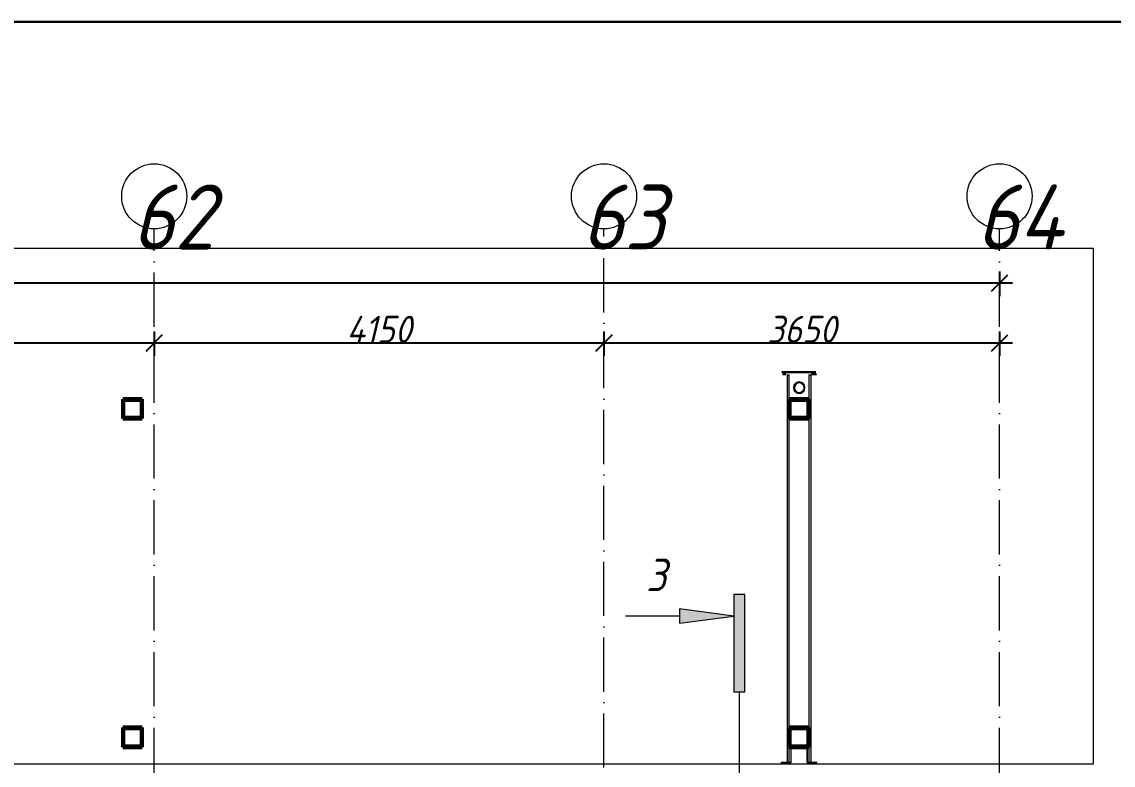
# Model space of a CAD drawing. Header units: millimetres. Extents: x -606178 to 312196, y -19338 to 632709.
# Drawn here: x -333702 to -323633, y 537739 to 544597 of the extents above; entities that cross this region are included whole.
import ezdxf

# ---------------------------------------------------------------- set-up
doc = ezdxf.new("R2010")
doc.units = ezdxf.units.MM
doc.linetypes.add('50_200_ШТРИХ_1Т_ш5_п1_п1_', pattern=[700, 500, -100, 0, -100])
for name, color, linetype, lineweight in [('A-____-____-DIMS', 7, 'Continuous', 9), ('A-FLOR-____-OTLN', 7, 'Continuous', 9), ('A-GENM-____-MCUT', 7, 'Continuous', 25), ('A-GENM-____-OTLN-1', 7, 'Continuous', 25), ('A-WALL-FNSH-MCUT-1', 7, 'Continuous', 9), ('G-____-____-SYMB', 7, 'Continuous', 9), ('S-BEAM-____-MCUT', 7, 'Continuous', 53), ('S-BEAM-____-OTLN', 7, 'Continuous', 9), ('S-GRID-____-IDEN', 7, 'Continuous', 9), ('S-GRID-____-OTLN-1', 7, '50_200_ШТРИХ_1Т_ш5_п1_п1_', 9), ('Текстовые примечания', 7, 'Continuous', 9)]:
    doc.layers.add(name, color=color, linetype=linetype, lineweight=lineweight)
doc.layers.add('G-____-____-SYMB-1', color=9, linetype='Continuous', lineweight=9, true_color=0x808080)
doc.styles.add('ISOCPEUR_I_10', font='isocpeui.ttf', dxfattribs={"width": 0.9, "height": 180})
doc.styles.add('ISOCPEUR_I_9', font='isocpeui.ttf', dxfattribs={"width": 0.9, "height": 250})
doc.dimstyles.new('ISO-2_5_0_9К_БОЛЬШОЙ_ОСИ', dxfattribs={"dimscale": 304.8, "dimtxt": 248.995294, "dimasz": 0.492126, "dimexe": 0.393701, "dimexo": 0, "dimgap": 0, "dimtad": 1, "dimdec": 0, "dimzin": 0, "dimdsep": 46, "dimtxsty": 'ISOCPEUR_I_9', "dimblk1": 'OBLIQUE', "dimblk2": 'OBLIQUE', "dimsah": 1, "dimcen": 0.09, "dimdle": 0.393701, "dimazin": 0, "dimtfac": 1, "dimtdec": 4, "dimtix": 1, "dimtmove": 0, "dimatfit": 3, "dimfxl": 1, "dimtvp": 1, "dimtolj": 1, "dimtzin": 0, "dimarcsym": 2})
doc.dimstyles.new('ISO-2_5_0_9К_БОЛЬШОЙ_ОСИ_2', dxfattribs={"dimscale": 304.8, "dimtxt": 248.995294, "dimasz": 0.492126, "dimexe": 0.393701, "dimexo": 0, "dimgap": 0, "dimtad": 1, "dimdec": 0, "dimzin": 0, "dimdsep": 46, "dimtxsty": 'ISOCPEUR_I_9', "dimblk1": 'OBLIQUE', "dimblk2": 'OBLIQUE', "dimsah": 1, "dimcen": 0.09, "dimdle": 0.393701, "dimazin": 0, "dimtfac": 1, "dimtdec": 4, "dimtix": 1, "dimtmove": 2, "dimatfit": 3, "dimfxl": 1, "dimtvp": 1, "dimtolj": 1, "dimtzin": 0, "dimarcsym": 2})

# ---------------------------------------------------------------- blocks, each defined once
blk = doc.blocks.new('Каркас несущий 3 - Каркас несущий 1-27570357-АР1_План отверстий 1 этажа в осях 1-64_Ю-ЯЯ')
at = {"layer": 'S-BEAM-____-MCUT'}
for p, q in [((93060, 89322), (93060, 89142)), ((93240, 89322), (93060, 89322)), ((93066, 89316), (93234, 89316)), ((93066, 89148), (93066, 89316)), ((93234, 89316), (93234, 89148)), ((93240, 89142), (93240, 89322)), ((99210, 89322), (99210, 89142)), ((99390, 89322), (99210, 89322)), ((99216, 89316), (99384, 89316)), ((99216, 89148), (99216, 89316)), ((99384, 89316), (99384, 89148)), ((99390, 89142), (99390, 89322)), ((93060, 89142), (93240, 89142)), ((93234, 89148), (93066, 89148)), ((99210, 89142), (99390, 89142)), ((99384, 89148), (99216, 89148)), ((93060, 86292), (93060, 86112)), ((93240, 86292), (93060, 86292)), ((93240, 86112), (93240, 86292)), ((99210, 86292), (99210, 86112)), ((99390, 86292), (99210, 86292)), ((99390, 86112), (99390, 86292)), ((93066, 86286), (93234, 86286)), ((93066, 86118), (93066, 86286)), ((93234, 86286), (93234, 86118)), ((99216, 86286), (99384, 86286)), ((99216, 86118), (99216, 86286)), ((99384, 86286), (99384, 86118)), ((93060, 86112), (93240, 86112)), ((93234, 86118), (93066, 86118)), ((99210, 86112), (99390, 86112)), ((99384, 86118), (99216, 86118))]:
    blk.add_line(p, q, dxfattribs=at)
blk = doc.blocks.new('_Загрузка_Элементы крепления фасадных ламелей1 - _Загрузка_Элементы крепления фасадных ламелей-27570536-АР1_План отверстий 1 этажа в осях 1-64_Ю-ЯЯ')
at = {"layer": 'S-BEAM-____-OTLN'}
for p, q in [((99223, 86099), (99223, 85978)), ((99228, 85978), (99228, 86099)), ((99237, 86109), (99363, 86109)), ((99237, 86107), (99363, 86107)), ((99372, 86099), (99372, 85978)), ((99377, 85978), (99377, 86099)), ((99213, 85969), (99135, 85969)), ((99135, 85969), (99135, 85964)), ((99135, 85964), (99213, 85964)), ((99135, 85964), (99135, 85962)), ((99135, 85962), (99213, 85962)), ((99228, 85977), (99228, 85978)), ((99372, 85978), (99372, 85977)), ((99465, 85969), (99387, 85969)), ((99387, 85964), (99465, 85964)), ((99387, 85962), (99465, 85962)), ((99465, 85964), (99465, 85969)), ((99465, 85962), (99465, 85964))]:
    blk.add_line(p, q, dxfattribs=at)
for centre, radius, start, end in [((99238, 86099), 15, 121.1832, 178.1584), ((99238, 86099), 10, 93.3015, 177.7445), ((99238, 86097), 10, 93.3015, 177.7445), ((99362, 86099), 10, 2.2555, 86.6985), ((99362, 86097), 10, 2.2555, 86.6985), ((99362, 86099), 15, 1.8416, 58.8168), ((99213, 85979), 10, 272.2555, 357.7445), ((99213, 85979), 15, 271.8416, 358.1584), ((99213, 85977), 15, 271.8416, 358.1584), ((99387, 85979), 15, 181.8416, 268.1584), ((99387, 85977), 15, 181.8416, 268.1584), ((99387, 85979), 10, 182.2555, 267.7445)]:
    blk.add_arc(centre, radius, start, end, dxfattribs=at)
blk = doc.blocks.new('Каркас несущий 5 - Каркас несущий 2-27570770-АР1_План отверстий 1 этажа в осях 1-64_Ю-ЯЯ')
at = {"layer": 'S-BEAM-____-OTLN'}
for p, q in [((99190, 89547), (99190, 85969)), ((99190, 89547), (99191, 89547)), ((99191, 89547), (99209, 89547)), ((99209, 89547), (99210, 89547)), ((99210, 85969), (99210, 89547)), ((99390, 89547), (99390, 89322)), ((99390, 89547), (99391, 89547)), ((99391, 89547), (99409, 89547)), ((99409, 89547), (99410, 89547)), ((99410, 85969), (99410, 89547)), ((99390, 89142), (99390, 86292)), ((99390, 86112), (99390, 85969))]:
    blk.add_line(p, q, dxfattribs=at)
blk = doc.blocks.new('Водосточная труба1 - Водосточная труба-27672661-АР1_План отверстий 1 этажа в осях 1-64_Ю-ЯЯ')
at = {"layer": 'A-GENM-____-MCUT'}
for radius, start, end in [(50, 0, 180), (48, 0, 180), (50, 180, 0), (48, 180, 0)]:
    blk.add_arc((66630, 58800), radius, start, end, dxfattribs=at)
blk = doc.blocks.new('Ось сетки - Круг_Ø6_00__ISO-2_5_0_9K_-25732049-АР1_План отверстий 1 этажа в осях 1-64_Ю-ЯЯ')
at = {"layer": 'S-GRID-____-IDEN'}
blk.add_circle((0, 0), 3, dxfattribs=at)
blk = doc.blocks.new('Разрез - Заголовок разреза-10218885-АР1_План отверстий 1 этажа в осях 1-64_Ю-ЯЯ')
at = {"layer": 'G-____-____-SYMB'}
for points in [[(0, 0.5), (0, -0.5), (-9, -0.5), (-9, 0.5)], [(-6.34, -5.5), (-7.66, -5.5), (-7, -0.5)]]:
    blk.add_hatch(color=256, dxfattribs=at).paths.add_polyline_path(points, flags=0)
for p, q in [((0, 0.5), (-9, 0.5)), ((-9, 0.5), (-9, -0.5)), ((0, -0.5), (0, 0.5)), ((-9, -0.5), (0, -0.5)), ((-7, -0.5), (-7.66, -5.5)), ((-6.34, -5.5), (-7, -0.5)), ((-7.66, -5.5), (-6.34, -5.5)), ((-7, -5.5), (-7, -10.5))]:
    blk.add_line(p, q, dxfattribs=at)
blk = doc.blocks.new('_Oblique')
at = {"color": 0, "linetype": 'ByBlock', "lineweight": -2}
blk.add_line((-0.5, -0.5), (0.5, 0.5), dxfattribs=at)
blk = doc.blocks.new('*D4390')
at = {"layer": 'A-____-____-DIMS', "color": 0, "lineweight": -2, "transparency": 16777216}
for p, q in [((-336731, 541741), (-336731, 541515)), ((-332481, 541741), (-332481, 541515)), ((-336851, 541635), (-332361, 541635))]:
    blk.add_line(p, q, dxfattribs=at)
at = {"layer": 'Defpoints', "color": 0, "transparency": 16777216}
for p in [(-336731, 541741), (-332481, 541741), (-332481, 541635)]:
    blk.add_point(p, dxfattribs=at)
at = {"layer": 'A-____-____-DIMS', "color": 0, "lineweight": -2, "transparency": 16777216, "xscale": 150, "yscale": 150, "zscale": 150, "rotation": 180}
blk.add_blockref('_Oblique', (-336731, 541635), dxfattribs=at)
at = {"layer": 'A-____-____-DIMS', "color": 0, "lineweight": -2, "transparency": 16777216, "xscale": 150, "yscale": 150, "zscale": 150}
blk.add_blockref('_Oblique', (-332481, 541635), dxfattribs=at)
at = {"layer": 'A-____-____-DIMS', "color": 0, "transparency": 16777216, "insert": (-334606, 541760), "char_height": 250, "width": 781.46, "attachment_point": 5, "style": 'ISOCPEUR_I_9'}
blk.add_mtext('\\A1;4250', dxfattribs=at)
blk = doc.blocks.new('*D4391')
at = {"layer": 'A-____-____-DIMS', "color": 0, "lineweight": -2, "transparency": 16777216}
for p, q in [((-332481, 541741), (-332481, 541515)), ((-328331, 541741), (-328331, 541515)), ((-332601, 541635), (-328211, 541635))]:
    blk.add_line(p, q, dxfattribs=at)
at = {"layer": 'Defpoints', "color": 0, "transparency": 16777216}
for p in [(-332481, 541741), (-328331, 541741), (-328331, 541635)]:
    blk.add_point(p, dxfattribs=at)
at = {"layer": 'A-____-____-DIMS', "color": 0, "lineweight": -2, "transparency": 16777216, "xscale": 150, "yscale": 150, "zscale": 150, "rotation": 180}
blk.add_blockref('_Oblique', (-332481, 541635), dxfattribs=at)
at = {"layer": 'A-____-____-DIMS', "color": 0, "lineweight": -2, "transparency": 16777216, "xscale": 150, "yscale": 150, "zscale": 150}
blk.add_blockref('_Oblique', (-328331, 541635), dxfattribs=at)
at = {"layer": 'A-____-____-DIMS', "color": 0, "transparency": 16777216, "insert": (-330406, 541760), "char_height": 250, "width": 724, "attachment_point": 5, "style": 'ISOCPEUR_I_9'}
blk.add_mtext('\\A1;4150', dxfattribs=at)
blk = doc.blocks.new('*D4392')
at = {"layer": 'A-____-____-DIMS', "color": 0, "lineweight": -2, "transparency": 16777216}
for p, q in [((-328331, 541741), (-328331, 541515)), ((-324681, 541741), (-324681, 541515)), ((-328451, 541635), (-324561, 541635))]:
    blk.add_line(p, q, dxfattribs=at)
at = {"layer": 'Defpoints', "color": 0, "transparency": 16777216}
for p in [(-328331, 541741), (-324681, 541741), (-324681, 541635)]:
    blk.add_point(p, dxfattribs=at)
at = {"layer": 'A-____-____-DIMS', "color": 0, "lineweight": -2, "transparency": 16777216, "xscale": 150, "yscale": 150, "zscale": 150, "rotation": 180}
blk.add_blockref('_Oblique', (-328331, 541635), dxfattribs=at)
at = {"layer": 'A-____-____-DIMS', "color": 0, "lineweight": -2, "transparency": 16777216, "xscale": 150, "yscale": 150, "zscale": 150}
blk.add_blockref('_Oblique', (-324681, 541635), dxfattribs=at)
at = {"layer": 'A-____-____-DIMS', "color": 0, "transparency": 16777216, "insert": (-326506, 541760), "char_height": 250, "width": 758.48, "attachment_point": 5, "style": 'ISOCPEUR_I_9'}
blk.add_mtext('\\A1;3650', dxfattribs=at)
blk = doc.blocks.new('*D4393')
at = {"layer": 'A-____-____-DIMS', "color": 0, "lineweight": -2, "transparency": 16777216}
for p, q in [((-428181, 542293), (-428181, 542067)), ((-324681, 542293), (-324681, 542067)), ((-428301, 542187), (-376947, 542187)), ((-324561, 542187), (-376068, 542187))]:
    blk.add_line(p, q, dxfattribs=at)
at = {"layer": 'Defpoints', "color": 0, "transparency": 16777216}
for p in [(-428181, 542293), (-324681, 542293), (-324681, 542187)]:
    blk.add_point(p, dxfattribs=at)
at = {"layer": 'A-____-____-DIMS', "color": 0, "lineweight": -2, "transparency": 16777216, "xscale": 150, "yscale": 150, "zscale": 150, "rotation": 180}
blk.add_blockref('_Oblique', (-428181, 542187), dxfattribs=at)
at = {"layer": 'A-____-____-DIMS', "color": 0, "lineweight": -2, "transparency": 16777216, "xscale": 150, "yscale": 150, "zscale": 150}
blk.add_blockref('_Oblique', (-324681, 542187), dxfattribs=at)
at = {"layer": 'A-____-____-DIMS', "color": 0, "transparency": 16777216, "insert": (-377048, 542514), "char_height": 250, "width": 1080.26, "attachment_point": 1, "line_spacing_factor": 1.149209, "style": 'ISOCPEUR_I_9'}
blk.add_mtext('\\A1;103500', dxfattribs=at)

msp = doc.modelspace()

# ---------------------------------------------------------------- linework, layer by layer
at = {"layer": 'A-FLOR-____-OTLN'}
for p, q in [((-323814.4413, 542505.3011), (-340656.2413, 542505.3011)), ((-323814.4413, 537752.3011), (-323814.4413, 542505.3011)), ((-340005.7712, 537752.3011), (-323814.4413, 537752.3011))]:
    msp.add_line(p, q, dxfattribs=at)
at = {"layer": 'A-WALL-FNSH-MCUT-1'}
for p, q in [((-326376.7712, 541366.3011), (-326690.7712, 541366.3011)), ((-326690.7712, 541366.3011), (-326690.7712, 541360.3011)), ((-326684.7712, 541360.3011), (-326376.7712, 541360.3011)), ((-326652.7712, 541349.9284), (-326684.7712, 541349.9284)), ((-326684.7712, 541343.9284), (-326652.7712, 541343.9284)), ((-326652.7712, 541343.9284), (-326652.7712, 541349.9284)), ((-326376.7712, 541349.9284), (-326416.6537, 541349.9284)), ((-326416.6537, 541349.9284), (-326416.6537, 541343.9284)), ((-326416.6537, 541343.9284), (-326370.7712, 541343.9284)), ((-326370.7712, 541343.9284), (-326370.7712, 541349.9284))]:
    msp.add_line(p, q, dxfattribs=at)
at = {"layer": 'G-____-____-SYMB-1'}
msp.add_line((-327082.5712, 538414.8199), (-327082.5712, 497200.5853), dxfattribs=at)
at = {"layer": 'S-GRID-____-OTLN-1'}
for p, q in [((-332480.7712, 491375.8881), (-332480.7712, 542687.1106)), ((-328330.7712, 501310.9415), (-328330.7712, 542687.1106)), ((-324680.7712, 491375.8881), (-324680.7712, 542687.1106))]:
    msp.add_line(p, q, dxfattribs=at)
at = {"layer": 'Текстовые примечания', "color": 1, "lineweight": 30}
msp.add_lwpolyline([(-19349.125, 544596.983), (-401724.6123, 544596.983)], dxfattribs=at)

# ---------------------------------------------------------------- block references
at = {"layer": 'A-GENM-____-OTLN-1', "rotation": 89.9999999999999}
msp.add_blockref('Водосточная труба1 - Водосточная труба-27672661-АР1_План отверстий 1 этажа в осях 1-64_Ю-ЯЯ', (-267729.4413, 474591.3011), dxfattribs=at)
at = {"layer": 'G-____-____-SYMB', "xscale": 99.99999999999993, "yscale": 99.99999999999993, "zscale": 99.99999999999993, "rotation": 269.9999999999996}
msp.add_blockref('Разрез - Заголовок разреза-10218885-АР1_План отверстий 1 этажа в осях 1-64_Ю-ЯЯ', (-327082.5712, 538414.8199), dxfattribs=at)
at = {"layer": 'S-BEAM-____-OTLN'}
for name in ['Каркас несущий 5 - Каркас несущий 2-27570770-АР1_План отверстий 1 этажа в осях 1-64_Ю-ЯЯ', 'Каркас несущий 3 - Каркас несущий 1-27570357-АР1_План отверстий 1 этажа в осях 1-64_Ю-ЯЯ', '_Загрузка_Элементы крепления фасадных ламелей1 - _Загрузка_Элементы крепления фасадных ламелей-27570536-АР1_План отверстий 1 этажа в осях 1-64_Ю-ЯЯ']:
    msp.add_blockref(name, (-425830.7712, 451794.2592), dxfattribs=at)
at = {"layer": 'S-GRID-____-IDEN', "xscale": 99.99999999999993, "yscale": 99.99999999999993, "zscale": 99.99999999999993}
for p in [(-332480.7712, 542987.1106), (-328330.7712, 542987.1106), (-324680.7712, 542987.1106)]:
    msp.add_blockref('Ось сетки - Круг_Ø6_00__ISO-2_5_0_9K_-25732049-АР1_План отверстий 1 этажа в осях 1-64_Ю-ЯЯ', p, dxfattribs=at)

# ---------------------------------------------------------------- texts
at = {"layer": 'G-____-____-SYMB', "insert": (-327943.2005, 539643.4094), "char_height": 300, "width": 256.54, "attachment_point": 1, "style": 'ISOCPEUR_I_10'}
msp.add_mtext('\\fISOCPEUR|b0|i1|c204|p34|;3', dxfattribs=at)
at = {"layer": 'S-GRID-____-IDEN', "char_height": 600, "attachment_point": 1, "style": 'ISOCPEUR_I_9'}
for s, insert, width in [('62', (-332685.6995, 543095.8852), 404.0505), ('63', (-328535.6995, 543095.8852), 404.0505), ('64', (-324894.6995, 543095.8852), 425.696062)]:
    msp.add_mtext(s, dxfattribs=dict(at, insert=insert, width=width))

# ---------------------------------------------------------------- dimensions: what is measured, and where the dimension line sits
at = {"layer": 'A-____-____-DIMS'}
dim = msp.add_linear_dim(base=(-324680.7712, 542186.9277), p1=(-428180.7712, 542292.9937), p2=(-324680.7712, 542292.9937), dimstyle='ISO-2_5_0_9К_БОЛЬШОЙ_ОСИ_2', override={"dimpost": '<>', "dimfxl": 103500}, dxfattribs=at)
dim.commit()
dim.dimension.update_dxf_attribs({"geometry": '*D4393', "text_midpoint": (-376507.9209, 542346.875), "dimtype": 160})
for base, p1, p2, override, picture, middle in [((-332480.7712, 541634.7084), (-336730.7712, 541740.7745), (-332480.7712, 541740.7745), {"dimpost": '<>', "dimfxl": 4250}, '*D4390', (-334605.7712, 541759.7084)), ((-328330.7712, 541634.7084), (-332480.7712, 541740.7745), (-328330.7712, 541740.7745), {"dimpost": '<>', "dimfxl": 4150}, '*D4391', (-330405.7712, 541759.7084)), ((-324680.7712, 541634.7084), (-328330.7712, 541740.7745), (-324680.7712, 541740.7745), {"dimpost": '<>', "dimfxl": 3650}, '*D4392', (-326505.7712, 541759.7084))]:
    dim = msp.add_linear_dim(base=base, p1=p1, p2=p2, dimstyle='ISO-2_5_0_9К_БОЛЬШОЙ_ОСИ', override=override, dxfattribs=at)
    dim.commit()
    dim.dimension.update_dxf_attribs({"geometry": picture, "text_midpoint": middle})

doc.saveas('drawing.dxf')
